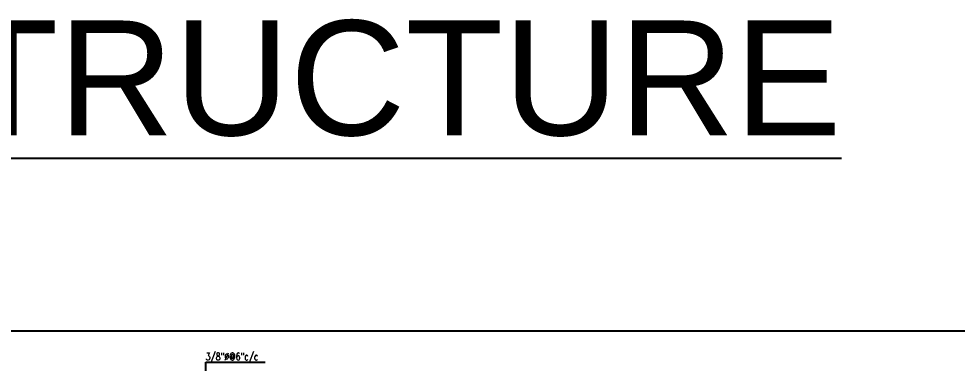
# Model space of a CAD drawing. Extents: x 646770 to 647667, y -185906 to -184623.
# Drawn here: x 646966.8 to 647359.6, y -184766.6 to -184622.6 of the extents above; entities that cross this region are included whole.
import ezdxf

# ---------------------------------------------------------------- set-up
doc = ezdxf.new("R2010")
doc.units = 0
doc.header["$LTSCALE"] = 20
doc.header["$MEASUREMENT"] = 0
doc.layers.get('DEFPOINTS').update_dxf_attribs({"linetype": 'CONTINUOUS'})
doc.layers.add('A-TYP-DIM', color=1, linetype='CONTINUOUS')
doc.layers.add('HEADING TEXT', color=31, linetype='CONTINUOUS')
doc.styles.add('arial', font='arial.ttf')
doc.styles.add('rizwan', font='romans.shx', dxfattribs={"width": 0.75})
doc.dimstyles.new('STYLE-64', dxfattribs={"dimscale": 64, "dimtxt": 0.09375, "dimasz": 0.09375, "dimexe": 0.0625, "dimexo": 0.0625, "dimgap": 0.03125, "dimtad": 1, "dimzin": 3, "dimdsep": 46, "dimlunit": 4, "dimtxsty": 'rizwan', "dimcen": 0.125, "dimdle": 4, "dimclrd": 1, "dimclre": 1, "dimclrt": 2, "dimadec": 0, "dimazin": 0, "dimtfac": 0.5, "dimtix": 1, "dimtmove": 2, "dimatfit": 3, "dimfxl": 1, "dimfrac": 1, "dimtolj": 1, "dimtzin": 3, "dimarcsym": 0})

msp = doc.modelspace()

# ---------------------------------------------------------------- linework, layer by layer
at = {"layer": 'DEFPOINTS'}
msp.add_lwpolyline([(646770.29531, -185618.47393), (647667.16213, -185618.47393), (647667.16213, -184753.17991), (646770.29531, -184753.17991)], close=True, dxfattribs=at)

# ---------------------------------------------------------------- texts
at = {"layer": 'A-TYP-DIM', "color": 2, "ltscale": 1.5, "style": 'rizwan', "width": 0.75}
msp.add_text('3/8"%%C@6"c/c', height=3.125, rotation=360, dxfattribs=at).set_placement((647045.04028, -184765.37019))
at = {"layer": 'HEADING TEXT', "style": 'arial'}
msp.add_text('%%USTRUCTURE', height=48, dxfattribs=at).set_placement((646897.69986, -184671.28858))

# ---------------------------------------------------------------- leaders
at = {"layer": 'A-TYP-DIM', "ltscale": 1.5}
for points in [[(647045.11881, -184780.37925), (647045.11881, -184766.1612), (647070.00959, -184766.1612)], [(647045.11881, -184773.89292), (647045.11881, -184766.1612), (647070.00959, -184766.1612)]]:
    msp.add_leader(points, dimstyle='STYLE-64', override={"dimscale": 32, "dimtxt": 0.097656, "dimasz": 0.1, "dimexo": 0.125, "dimdec": 4, "dimtmove": 0, "dimatfit": 2}, dxfattribs=at)

doc.saveas('drawing.dxf')
